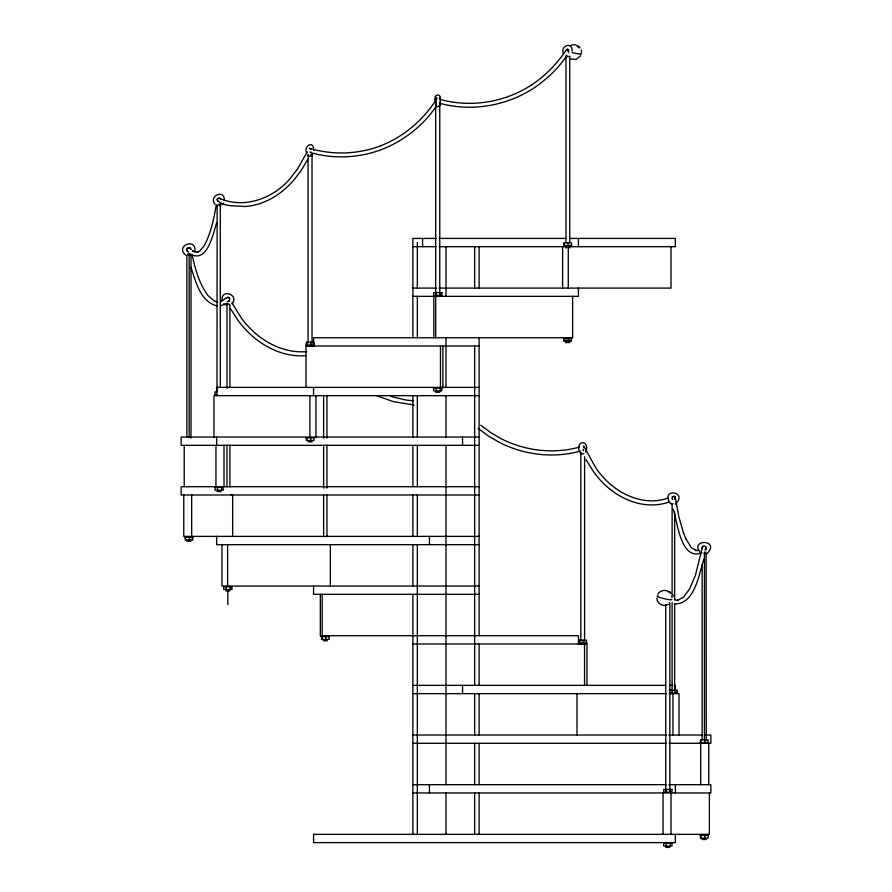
<?xml version="1.0" encoding="UTF-8"?>
<svg xmlns="http://www.w3.org/2000/svg" width="892" height="892" viewBox="0 0 892 892"><rect width="100%" height="100%" fill="white"/><g stroke="black" fill="none" stroke-linecap="round" stroke-linejoin="round"><path stroke-width="1.34" d="M216.99 391.666L217.135 205.182M439.343 104.955C440.971 106.616 435.653 107.575 435.664 104.955L435.664 293.691M435.185 99.614L435.185 102.034M440.247 102.034L440.247 99.614M704.435 552.739L704.379 553.664M669.457 602.758L669.435 603.483M313.672 149.276C313.382 140.011 303.046 146.466 306.748 153.067M435.173 99.748C433.434 93.482 441.986 93.482 440.258 99.748M436.099 102.892L435.842 97.34L436.69 98.477M439.332 98.756L439.399 97.819M440.258 101.889L440.102 104.13M189.082 255.402L189.149 253.941L190.977 255.603L190.977 438.117M436.11 102.625L435.954 103.94M581.573 52.249L581.272 49.963M229.768 304.863L226.992 303.603L226.233 305.22M194.88 251.41C196.675 236.859 174.341 246.17 185.837 255.179M702.182 548.424C702.372 543.618 708.895 546.785 705.148 549.862M217.18 199.362L217.47 198.437M216.277 204.803C214.013 218.139 211.014 233.347 203.956 246.136L199.496 251.288L196.686 252.447L197.69 252.269L194.88 252.113L192.572 250.763L193.341 251.343M583.87 447.717L583.937 446.357L583.279 446.223M702.272 547.811L695.359 575.496L689.561 589.021L683.35 597.35L677.374 600.327L678.355 600.16L674.954 600.004M704.044 558.726C698.849 573.288 695.459 604.33 674.274 604.029M216.711 222.621C213.233 232.544 208.037 262.995 190.855 254.454M439.767 293.691L439.767 104.955L439.366 105.858M308.052 343.186L308.052 154.617M585.81 452.099C590.437 439.589 574.961 439.589 579.588 452.099M674.921 498.806C676.404 496.476 673.148 495.049 672.155 497.502M671.464 503.478L671.475 504.203L673.114 503.846M568.672 51.97L566.743 49.93M307.216 151.885L297.482 169.012L291.082 177.318C274.647 198.147 243.906 209.665 219.12 198.08M307.84 159.322L300.771 171.097L294.215 179.615C281.76 194.244 264.199 205.394 244.642 206.554C236.425 205.372 222.933 207.39 217.224 199.919M223 204.335L223.758 203.108M232.009 303.804C239.97 294.293 219.878 288.205 222.186 300.994M436.879 98.633C423.689 119.639 404.087 136.61 380.917 145.686L381.062 145.63C358.272 154.461 332.727 155.264 309.346 148.295M435.653 107.107C422.652 126.051 403.73 140.713 382.434 149.232L382.289 149.287C359.632 157.973 334.244 159.334 310.873 152.666A1.817 0.803 66.4 0 0 311.397 152.131M569.709 56.564L567.345 56.564L565.996 55.304L566.821 55.304M580.725 55.705L576.132 59.474L570.735 59.017M657.761 594.418C660.158 589.4 667.896 588.988 670.762 593.76M566.398 49.595C557.299 63.566 545.491 75.709 531.587 84.93L531.677 84.874C504.816 102.446 470.463 108.021 439.522 99.257M566.576 56.006C557.968 68.784 546.528 79.477 533.795 88.096L533.706 88.152C506.322 106.025 471.377 111.979 439.756 103.282M310.907 155.888L312.022 154.617L311.743 156.1M226.646 298.017L227.047 297.605L221.093 301.407M583.926 453.482L581.406 454.195L581.082 453.047M707.289 553.441C720.814 538.88 687.609 538.88 701.123 553.441M569.999 45.804L571.906 44.901L575.719 44.834M310.907 155.888L308.855 156.234L308.052 155.085M675.289 504.203C689.148 491.224 659.366 487.478 670.405 503.579M702.026 552.739C680.373 561.436 677.552 521.263 673.159 509.098M567.323 49.25L567.713 49.105A2.074 1.215 -90 0 0 567.067 49.372M668.353 604.408C663.726 607.43 656.88 603.784 656.88 598.22M221.216 305.61L224.94 304.105M668.242 497.992C641.381 507.749 610.63 491.202 595.142 466.717L583.937 446.357M669.435 501.873C639.899 512.454 607.943 494.246 592.032 469.348L585.999 459.636M227.493 297.337C230.604 296.445 230.058 302.187 227.248 301.697M697.778 550.431L695.381 550.453L696.351 550.609L691.333 547.61L685.903 538.868M579.644 447.037C553.508 454.329 524.853 450.928 500.791 438.529L490.511 432.453L480.777 425.205M580.502 451.084C553.486 458.588 523.894 455.043 499.041 442.242L488.169 435.842L478.112 428.35M220.692 205.94L220.291 204.279L216.99 205.762M306.893 351.571C281.225 353.901 256.483 338.982 241.152 317.742L231.987 302.834M305.844 355.663C278.783 357.748 253.44 341.669 237.997 320.384L230.348 308.476M216.968 305.911C200.321 301.663 195.705 281.549 190.933 267.243M435.798 104.955L436.444 104.955M310.907 154.617L312.155 154.617M218.763 204.279L221.093 204.279M436.099 238.42L412.896 238.42L412.896 337.745M439.288 238.42L565.907 238.42M569.654 238.42L675.367 238.42L675.367 246.694L439.288 246.694M563.554 245.657L571.783 245.657M563.554 246.348L571.783 246.348M412.896 246.694L436.099 246.694M187.632 253.941L190.542 253.941M412.896 288.083L436.344 288.083M439.098 288.083L670.996 288.083L670.996 246.694M433.601 296.01L441.819 296.01M412.896 296.356L433.59 296.356M225.899 303.603L228.575 303.603M563.554 338.425L571.783 338.425M565.606 342.573L569.732 342.573L569.732 339.785M306.001 344.981L314.207 344.981M306.001 345.672L314.207 345.672M479.104 346.018L306.001 346.018L306.001 387.396M479.104 387.396L216.633 387.396L216.633 395.68M217.503 391.878L214.994 391.878L214.994 394.643M435.664 392.224L439.767 392.224M214.939 394.643L217.503 394.643M214.939 395.334L217.47 395.334M479.104 395.68L213.957 395.68L213.957 437.058M479.104 437.058L181.143 437.058L181.143 445.331L479.104 445.331M306.001 437.749L314.207 437.749M308.052 441.886L312.155 441.886M479.104 486.72L181.143 486.72L181.143 494.993L479.104 494.993M214.939 487.411L223.201 487.411L223.201 490.165L214.994 490.165L214.994 487.411M216.99 491.548L221.093 491.548M231.039 494.647L231.92 494.647M479.104 536.382L183.763 536.382L183.763 494.993M184.811 537.073L193.029 537.073M186.863 541.21L190.977 541.21M479.104 544.655L216.633 544.655L216.633 536.382M704.97 552.204L706.107 552.204M479.104 586.044L221.963 586.044L221.963 544.655M225.776 590.872L229.891 590.872M479.104 594.317L313.571 594.317L313.571 586.044M321.187 635.951L329.404 635.951M321.187 636.643L329.404 636.643M323.238 640.779L327.353 640.779M578.585 642.942L586.813 642.942M578.585 643.634L586.813 643.634M412.896 643.979L586.958 643.979L586.958 685.357M412.896 685.357L665.867 685.357M669.803 685.357L672.657 685.357M669.223 690.185L677.418 690.185L677.418 692.95M669.223 692.95L677.485 692.95M412.896 693.642L666.525 693.642M669.558 693.642L679.002 693.642L679.002 735.019M412.896 735.019L666.48 735.019M668.788 735.019L702.528 735.019M705.695 735.019L710.857 735.019L710.857 743.292L669.256 743.292M700.097 742.568L708.315 742.568M412.896 743.292L666.48 743.292M412.896 784.681L666.48 784.681M668.944 784.681L710.857 784.681L710.857 792.955L412.896 792.955M313.516 834.343L709.385 834.343L709.385 792.955M700.097 834.644L708.315 834.644M700.097 835.325L708.315 835.325M702.149 839.472L706.263 839.472M665.744 847.4L669.859 847.4M413.063 400.742L406.362 400.107L390.707 396.461M414.122 404.979L393.506 401.679L376.937 395.792M667.807 591.519L670.84 592.411M188.803 252.012C184.008 250.83 189.517 244.508 190.933 249.504M217.704 302.042L214.08 300.883L207.713 295.274C198.805 282.686 195.437 269.462 192.014 254.51M706.129 553.821L706.263 740.55M310.572 152.554L309.903 151.919M223.658 303.804L224.817 304.774M704.97 552.661L706.263 553.865M568.215 49.617L568.695 51.156M215.084 204.335C208.137 196.073 224.405 188.747 224.383 200.143M683.372 532.691L686.071 539.281M672.903 594.652L673.46 596.135M672.401 499.62L672.155 498.45M683.54 533.082L679.002 517.427L675.177 497.078M583.457 450.638L583.134 449.245M563.644 53.966C559.429 45.882 572.742 40.932 572.151 51.156M671.698 595.678L672.033 597.618M439.388 103.372L439.477 103.94M313.672 149.142L313.739 150.48M708.75 743.292L708.75 784.681M708.058 742.568L708.058 739.803L700.454 739.803L700.454 742.568M708.058 835.325L708.058 838.09L700.454 838.09L700.454 835.325M704.736 739.803L704.736 742.568M704.736 835.325L704.736 838.09M704.446 552.204L704.446 739.546M702.149 564.959L702.149 739.769M700.934 739.803L700.934 742.568M700.934 835.325L700.934 838.09M700.688 743.292L700.688 784.681M675.857 690.185L675.857 692.95M675.367 685.357L675.367 690.876M675.367 784.681L675.367 792.955M675.367 834.343L675.367 842.617L313.571 842.617L313.571 834.343M674.642 512.298L674.642 599.725M674.642 603.895L674.642 691.322M672.958 693.642L672.958 735.019M672.111 503.969L672.111 594.172M672.111 602.501L672.111 691.322M671.754 690.185L671.754 692.95M670.996 792.955L670.996 834.343M670.316 789.465L670.316 792.219M670.316 843.308L670.316 846.062M669.859 603.338L669.859 790.546M666.201 789.465L666.201 792.219M666.201 843.308L666.201 846.062M665.744 604.731L665.744 790.546M663.035 792.955L663.035 834.343M586.535 642.942L586.535 640.188L578.953 640.188L578.953 642.942M584.594 456.737L584.594 641.315M584.55 643.979L584.55 685.357M583.201 640.188L583.201 642.942M580.803 641.315L580.803 452.578A2.074 1.895 -90 0 0 581.06 453.615M579.41 640.188L579.41 642.942M578.429 238.42L578.429 246.694M578.429 288.083L578.429 296.356L433.824 296.356L433.824 337.745M578.429 643.979L578.429 635.695L320.328 635.695L320.328 594.317M577.001 693.642L577.001 735.019M572.631 296.356L572.631 337.745L313.571 337.745L313.571 346.018M571.449 245.657L571.449 242.903L563.889 242.903L563.889 245.657M571.449 338.425L571.449 341.19L563.889 341.19L563.889 338.425M569.732 56.196L569.732 242.479M569.732 245.255L569.732 248.043M568.271 246.694L568.271 288.083M568.092 242.903L568.092 245.657M568.092 338.425L568.092 341.19M565.996 56.687L565.996 242.646M565.996 245.423L565.996 248.199M565.996 339.796L565.996 342.573M564.313 242.903L564.313 245.657M564.313 338.425L564.313 341.19M562.618 246.694L562.618 288.083M479.104 246.694L479.104 288.083M479.104 337.745L479.104 635.695M479.104 643.979L479.104 685.357M479.104 693.642L479.104 735.019M479.104 743.292L479.104 784.681M479.104 792.955L479.104 834.343M474.667 246.694L474.667 288.083M474.667 346.018L474.667 685.357M474.667 693.642L474.667 735.019M474.667 743.292L474.667 784.681M474.667 792.955L474.667 834.343M462.558 437.058L462.558 445.331M462.558 685.357L462.558 693.642M446 246.694L446 296.356M446 337.745L446 387.396M446 395.68L446 437.058M446 445.331L446 784.681M446 792.955L446 834.343M442.878 346.018L442.878 387.396M440.47 346.018L440.47 387.396M440.235 292.565L440.235 295.319M440.235 388.087L440.235 390.852M436.121 292.565L436.121 295.319M436.121 388.087L436.121 390.852M435.697 296.356L435.697 337.745M429.442 536.382L429.442 544.655M429.442 784.681L429.442 792.955M422.585 238.42L422.585 246.694M417.333 242.557L417.333 288.083M417.333 296.356L417.333 337.745M417.333 395.68L417.333 437.058M417.333 445.331L417.333 486.72M417.333 494.993L417.333 536.382M417.333 544.655L417.333 834.343M412.896 395.68L412.896 437.058M412.896 445.331L412.896 486.72M412.896 494.993L412.896 536.382M412.896 544.655L412.896 586.044M412.896 594.317L412.896 834.343M330.341 544.655L330.341 586.044M329.103 636.643L329.103 639.397L321.499 639.397L321.499 636.643M326.951 395.145L326.951 438.162M326.951 445.108L326.951 488.125M326.951 495.06L326.951 536.694M325.781 636.643L325.781 639.397M323.64 395.145L323.64 438.162M323.64 445.108L323.64 488.125M323.64 495.06L323.64 536.694M322.202 594.317L322.202 635.695M321.979 636.643L321.979 639.397M315.958 395.68L315.958 437.058M313.984 344.981L313.984 342.227L306.335 342.227L306.335 344.981M313.984 437.749L313.984 440.503L306.335 440.503L306.335 437.749M313.571 387.396L313.571 395.68M312.022 343.353L312.022 154.617A2.074 1.918 -90 0 1 311.765 155.654M310.706 342.227L310.706 344.981M310.706 437.749L310.706 440.503M309.914 395.68L309.914 437.058M306.881 342.227L306.881 344.981M306.881 437.749L306.881 440.503M232.656 494.993L232.656 536.382M230.281 586.724L230.281 589.489M229.891 305.086L229.891 386.938M229.891 445.197L229.891 486.82M227.817 590.036L227.817 604.664M227.616 544.655L227.616 586.044M226.992 388.254L226.992 303.603A2.074 0.847 90 0 0 227.237 305.064M226.992 445.153L226.992 486.787M226.167 586.724L226.167 589.489M224.015 445.331L224.015 486.72M221.606 487.411L221.606 490.165M220.291 387.462L220.291 204.279A2.074 1.249 -90 0 1 219.923 205.74M217.503 487.411L217.503 490.165M216.633 437.058L216.633 445.331M215.953 445.331L215.953 486.72M192.761 537.073L192.761 539.827L185.168 539.827L185.168 537.073M192.293 537.073L192.293 539.827M191.68 494.993L191.68 536.382M189.439 537.073L189.439 539.827M189.149 437.125L189.149 253.941L186.863 255.603L186.863 437.336M185.636 537.073L185.636 539.827M184.209 445.331L184.209 486.72M568.527 49.696A2.074 1.215 -90 0 1 568.717 50.13M568.717 52.193A2.074 1.215 -90 0 1 568.527 52.628M566.621 50.13A2.074 1.215 -90 0 1 566.81 49.696M671.52 599.29A7.582 0.814 13 0 1 666.625 599.212L664.73 598.811A7.582 0.814 13 0 1 657.917 596.034M581.138 53.587A7.582 0.814 13 0 1 572.207 52.583M566.833 57.088A2.074 1.672 -90 0 1 566.219 56.33M439.767 104.955A2.074 2.052 -90 0 1 439.165 106.427M436.69 106.75A2.074 2.052 -90 0 1 435.731 105.49M309.903 148.485A2.074 0.792 -90 0 1 310.795 149.443M217.882 201.603A2.074 1.65 -90 0 1 218.038 198.503A2.074 1.65 -90 0 1 220.469 199.106M187.465 251.265A2.074 2.052 -90 0 1 187.889 248.009A2.074 2.052 -90 0 1 190.899 249.269M226.2 298.43A2.074 1.884 -90 0 1 229.657 298.92M229.657 299.991A2.074 1.884 -90 0 1 228.776 301.251M673.806 496.443A2.074 1.639 -90 0 1 674.542 496.978M674.798 497.413A2.074 1.639 -90 0 1 674.798 499.475M672.222 496.978A2.074 1.639 -90 0 1 672.557 496.654M706.196 547.521A2.074 2.052 -90 0 1 705.237 549.851M702.149 548.056A2.074 2.052 -90 0 1 703.175 546.272M576.957 45.659C580.313 50.498 581.205 46.473 576.957 45.659M441.852 292.565L433.635 292.565L433.635 295.319L441.852 295.319L441.852 292.565M441.852 388.087L433.601 388.087L433.635 390.852L441.852 390.852L441.852 388.087M231.976 586.724L223.714 586.724L223.747 589.489L231.976 589.489L231.976 586.724M671.944 789.465L663.726 789.465L663.726 792.219L671.944 792.219L671.944 789.465M671.944 843.308L663.693 843.308L663.726 846.062L671.944 846.062L671.944 843.308"/></g></svg>
